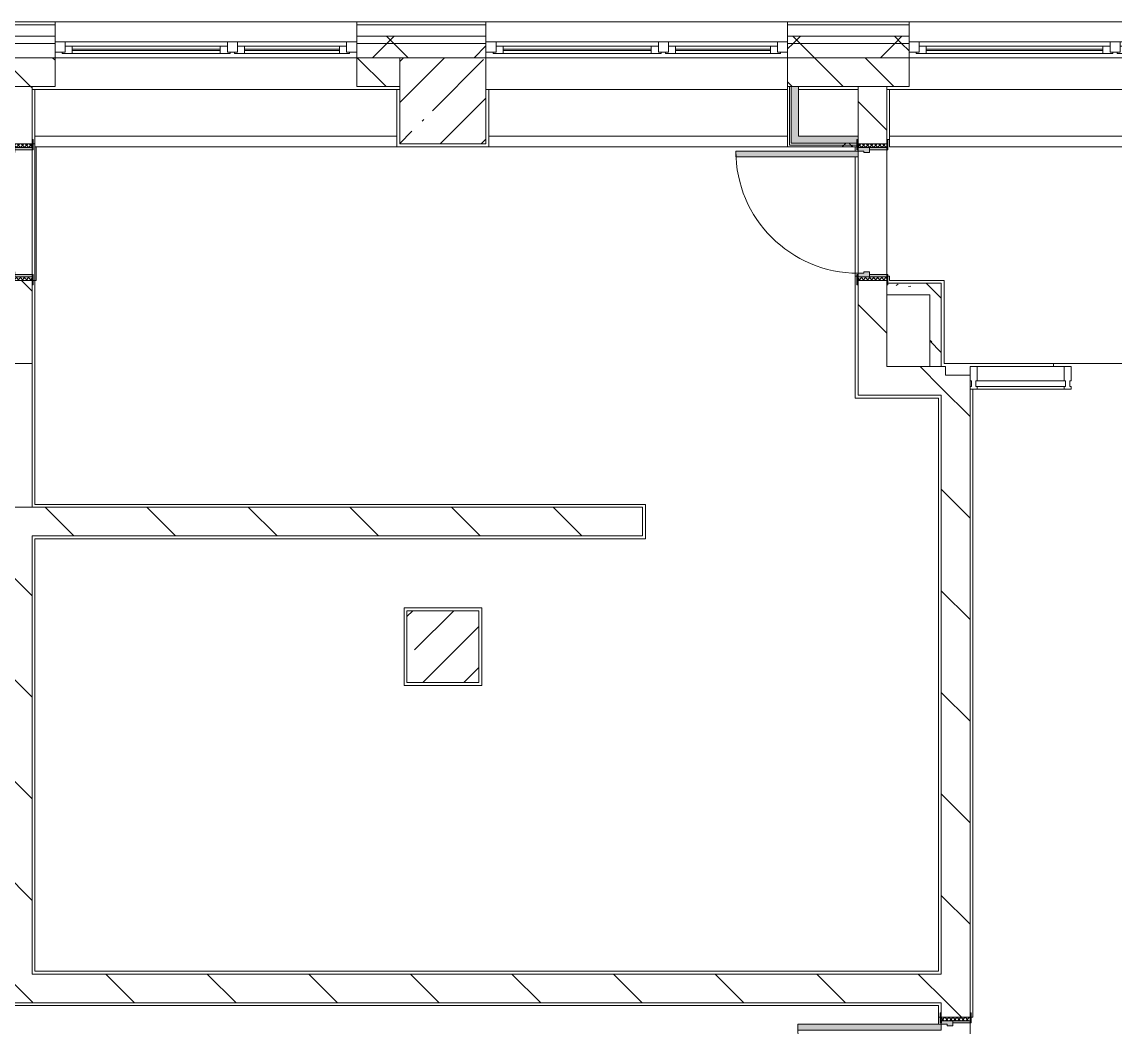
# Model space of a CAD drawing. Header units: millimetres. Extents: x 81425 to 274970, y -8553 to 29000.
# Drawn here: x 199489 to 207100, y 20350 to 27350 of the extents above; entities that cross this region are included whole.
import ezdxf

# ---------------------------------------------------------------- set-up
doc = ezdxf.new("R2010")
doc.units = ezdxf.units.MM
for name, color, linetype, lineweight, true_color in [('A-DOOR-5', 7, 'Continuous', 5, 0xe2e2e2), ('A-DOOR-6', 7, 'Continuous', 5, 0xaaaaaa), ('A-DOOR-FRAM-3', 7, 'Continuous', 5, 0xe2e2e2), ('A-DOOR-FRAM-4', 7, 'Continuous', 5, 0xaaaaaa), ('A-FLOR-2', 7, 'Continuous', 5, 0xaaaaaa), ('I-WALL-2', 7, 'Continuous', 9, 0xe7e7e7), ('I-WALL-5', 7, 'Continuous', 5, 0x787878)]:
    doc.layers.add(name, color=color, linetype=linetype, lineweight=lineweight, true_color=true_color)
for name, color, linetype, lineweight in [('A-GLAZ-3', 7, 'Continuous', 5), ('A-GLAZ-CWMG-2', 7, 'Continuous', 5), ('A-WALL', 7, 'Continuous', 9), ('A-WALL-7', 7, 'Continuous', 5), ('I-WALL-3', 7, 'Continuous', 5), ('S-COLS-1', 7, 'Continuous', 5)]:
    doc.layers.add(name, color=color, linetype=linetype, lineweight=lineweight)
pattern_1 = [(135, (147960.1, 0), (-353.5534, -353.5534), [])]
pattern_2 = [(135, (1826.41, 164.685), (-14.14214, -14.14214), []), (225, (1826.41, 164.685), (14.14214, -14.14214), [])]
pattern_3 = [(45, (-296.384, 164.685), (-14.1421, 14.1421), []), (135, (-296.384, 164.685), (-14.1421, -14.1421), [])]
pattern_4 = [(45, (147960.1, 0), (-353.5534, 353.5534), []), (135, (147960.1, 0), (-353.5534, -353.5534), [])]
pattern_5 = [(135, (147960.1, 0), (-377.1708, -377.1708), [533.4, -88.9, 17.78, -88.9]), (135, (147960.1, 376.94), (-377.1708, -377.1708), []), (50, (147960.1, 0), (637.6445, -55.7866), [66.675, -733.425]), (355, (147960.1, 0), (-123.3494, 668.699), [53.34, -586.74]), (100.451, (148013.2, -4.65), (514.299, 612.908), [56.665, -623.315]), (46.184, (147960.1, 177.8), (948.776, -147.15), [100.012, -1100.137]), (96.636, (148039.1, 165.5), (830.909, 865.997), [84.998, -934.973]), (351.184, (147960.1, 177.8), (830.918, 865.988), [80.01, -880.11]), (21, (148049, 133.35), (530.6506, -357.9283), [66.675, -733.425]), (326, (148049, 133.35), (216.308, 644.6585), [53.34, -586.74]), (71.451, (148093.2, 103.5), (746.9596, 286.7243), [56.665, -623.315]), (37.5, (147960.08, 0), (10.8105, 295.9426), [16.764, -562.864, 16.764, -578.866, -588.962]), (37.5, (147960.08, 0), (10.8105, 295.9426), [-1175.258, 16.764, -572.198]), (7.5, (147960.08, 0), (233.8692, 350.6318), [16.764, -322.834, 16.764, -549.529, -224.472]), (7.5, (147960.08, 0), (233.8692, 350.6318), [-905.891, 16.764, -207.708]), (327.5, (147761.83, 0), (474.5678, -20.0513), [16.764, -205.486, 16.764, -676.656, -920.115]), (327.5, (147761.83, 0), (474.5678, -20.0513), [-915.67, 16.764, -903.351]), (317.5, (147672.93, 0), (518.4522, 88.9934), [16.764, -272.161, 16.764, -443.738, -653.415]), (317.5, (147672.93, 0), (518.4522, 88.9934), [-749.427, 16.764, -636.651])]
pattern_6 = [(45, (147960.1, 0), (-530.33, 530.33), []), (135, (147960.1, 0), (-530.33, -530.33), [])]

# ---------------------------------------------------------------- blocks, each defined once
blk = doc.blocks.new('Прямоугольный импост - Импост структурный с накладкой - 160мм Темный-32302292-1_8_3_птичка')
at = {"layer": 'A-GLAZ-CWMG-2'}
for p, q in [((-50, 40), (-50, 140)), ((-50, 140), (0, 140)), ((0, 140), (0, 40)), ((-40, 40), (-50, 40)), ((-50, -17), (-50, 0)), ((-50, 0), (-40, 0)), ((-40, 0), (-40, 40)), ((-10, 40), (-10, 0)), ((0, 40), (-10, 40)), ((-10, 0), (0, 0)), ((0, 0), (0, -17)), ((0, -17), (-50, -17))]:
    blk.add_line(p, q, dxfattribs=at)
blk = doc.blocks.new('110_Дверь_СКБ_1Ст_Внутренняя1 - Д-11л 950х2100-32173567-1_8_3_птичка')
at = {"layer": 'A-DOOR-5'}
h = blk.add_hatch(color=256, dxfattribs=at)
h.paths.add_polyline_path([(-437.5, 20), (-402.5, 20), (-402.5, 60), (-412.5, 60), (-412.5, 100), (-437.5, 100)])
h.paths.add_polyline_path([(427.5, 44), (427.5, 20), (462.5, 20), (462.5, 100), (437.5, 100), (437.5, 60), (427.5, 60)])
at = {"layer": 'A-DOOR-6'}
h = blk.add_hatch(dxfattribs=at)
h.set_pattern_fill('FP_103', color=256, style=0, pattern_type=2)
h.set_pattern_definition(pattern_2)
h.paths.add_polyline_path([(462.5, -100), (487.5, -100), (487.5, 100), (462.5, 100), (462.5, -53.7)])
at = {"layer": 'A-DOOR-FRAM-3'}
for points in [[(397.5, 950), (397.5, 100), (437.5, 100), (437.5, 950)], [(-492.5, 100), (-422.5, 100), (-422.5, 108), (-492.5, 108)], [(447.5, 100), (517.5, 100), (517.5, 108), (447.5, 108)], [(-437.5, -100), (-422.5, -100), (-422.5, 20), (-437.5, 20), (-437.5, -53.7)], [(447.5, -53.7), (447.5, -100), (462.5, -100), (462.5, 20), (447.5, 20)], [(-492.5, -100), (-492.5, -108), (-422.5, -108), (-422.5, -100), (-482.5, -100)], [(447.5, -108), (517.5, -108), (517.5, -100), (447.5, -102.3)]]:
    blk.add_hatch(color=256, dxfattribs=at).paths.add_polyline_path(points)
at = {"layer": 'A-DOOR-FRAM-4'}
h = blk.add_hatch(dxfattribs=at)
h.set_pattern_fill('FP_104', color=256, style=0, pattern_type=2)
h.set_pattern_definition(pattern_3)
h.paths.add_polyline_path([(-462.5, 100), (-462.5, -100), (-437.5, -100), (-437.5, 100)])
at = {"layer": 'A-DOOR-6'}
for p, q in [((437.5, 950), (397.5, 950)), ((397.5, 950), (397.5, 100)), ((437.5, 100), (437.5, 950)), ((397.5, 100), (437.5, 100))]:
    blk.add_line(p, q, dxfattribs=at)
blk.add_arc((437.5, 100), 850, 90, 180, dxfattribs=at)
at = {"layer": 'A-DOOR-FRAM-4'}
for p, q in [((-422.5, 108), (-492.5, 108)), ((-492.5, 108), (-492.5, 100)), ((-492.5, 100), (-422.5, 100)), ((-437.5, 100), (-462.5, 100)), ((-462.5, 100), (-462.5, -100)), ((-412.5, 100), (-437.5, 100)), ((-437.5, 100), (-437.5, 20)), ((-437.5, -100), (-437.5, 100)), ((-422.5, 100), (-437.5, 100)), ((-437.5, 100), (-437.5, 99)), ((-437.5, 99), (-422.5, 99)), ((-422.5, 100), (-422.5, 108)), ((-422.5, 99), (-422.5, 100)), ((-412.5, 60), (-412.5, 100)), ((437.5, 100), (437.5, 60)), ((462.5, 100), (437.5, 100)), ((517.5, 108), (447.5, 108)), ((447.5, 108), (447.5, 100)), ((462.5, 100), (447.5, 100)), ((447.5, 100), (447.5, 99)), ((447.5, 100), (517.5, 100)), ((447.5, 99), (462.5, 99)), ((462.5, 20), (462.5, 100)), ((487.5, 100), (462.5, 100)), ((462.5, 100), (462.5, -100)), ((462.5, 99), (462.5, 100)), ((487.5, -100), (487.5, 100)), ((517.5, 100), (517.5, 108)), ((-437.5, 20), (-402.5, 20)), ((-422.5, 20), (-437.5, 20)), ((-437.5, 20), (-437.5, -100)), ((-422.5, -100), (-422.5, 20)), ((-402.5, 60), (-412.5, 60)), ((-402.5, 20), (-402.5, 60)), ((437.5, 60), (427.5, 60)), ((427.5, 60), (427.5, 20)), ((427.5, 20), (462.5, 20)), ((462.5, 20), (447.5, 20)), ((447.5, 20), (447.5, -100)), ((462.5, -100), (462.5, 20)), ((-422.5, -100), (-492.5, -100)), ((-492.5, -100), (-492.5, -108)), ((-492.5, -108), (-422.5, -108)), ((-462.5, -100), (-437.5, -100)), ((-437.5, -100), (-422.5, -100)), ((-422.5, -108), (-422.5, -100)), ((447.5, -100), (462.5, -100)), ((517.5, -100), (447.5, -100)), ((447.5, -100), (447.5, -108)), ((447.5, -108), (517.5, -108)), ((462.5, -100), (487.5, -100)), ((517.5, -108), (517.5, -100))]:
    blk.add_line(p, q, dxfattribs=at)
blk = doc.blocks.new('PNS_Панель прямоугольная - Нр_Стекло - 40мм-32305525-1_8_3_птичка')
at = {"layer": 'A-GLAZ-3'}
for p, q in [((-312.5, 0), (312.5, 0)), ((302.5, 0), (-302.5, 0)), ((-302.5, -40), (302.5, -40))]:
    blk.add_line(p, q, dxfattribs=at)
blk = doc.blocks.new('Прямоугольный импост - Импост структурный с накладкой - 160мм Темный-32302294-1_8_3_птичка')
at = {"layer": 'A-GLAZ-CWMG-2'}
for p, q in [((-25, 40), (-25, 140)), ((-25, 140), (25, 140)), ((25, 140), (25, 40)), ((-15, 40), (-25, 40)), ((-25, -17), (-25, 0)), ((-25, 0), (-15, 0)), ((-15, 0), (-15, 40)), ((15, 40), (15, 0)), ((25, 40), (15, 40)), ((15, 0), (25, 0)), ((25, 0), (25, -17)), ((25, -17), (-25, -17))]:
    blk.add_line(p, q, dxfattribs=at)
blk = doc.blocks.new('Прямоугольный импост - Импост структурный с накладкой - 160мм Темный-32305521-1_8_3_птичка')
at = {"layer": 'A-GLAZ-CWMG-2'}
for p, q in [((58180, 24950), (58785, 24950)), ((58180, 24793), (58785, 24793))]:
    blk.add_line(p, q, dxfattribs=at)
blk = doc.blocks.new('BSC_Колонна _Прямоугольная - 500х500-33455413-1_8_3_птичка')
at = {"layer": 'S-COLS-1'}
h = blk.add_hatch(dxfattribs=at)
h.set_pattern_fill('FP_142', color=256, style=0, pattern_type=2)
h.set_pattern_definition([(45, (-54460, -23000), (-285.123, 285.123), []), (45, (-54174.88, -23000), (-285.123, 285.123), [504.031, -100.806, 16.764, -84.042])])
h.paths.add_polyline_path([(-250, -250), (250, -250), (250, 250), (-250, 250), (-250, 51.1)])
for p, q in [((250, 250), (-250, 250)), ((-250, 250), (-250, -250)), ((250, -250), (250, 250)), ((-250, -250), (250, -250))]:
    blk.add_line(p, q, dxfattribs=at)
blk = doc.blocks.new('120_Окно_СКБ_2Ст - 120_Окно_СКБ_2Ст 2100х2400 _мал створка справа_-19092174-1_8_3_птичка')
at = {"layer": 'A-GLAZ-3'}
for p, q in [((-1050, -75), (-1050, -5)), ((-1050, -5), (-980, -5)), ((1050, -5), (-1050, -5)), ((-980, -75), (-1050, -75)), ((-1050, -75), (-1000, -75)), ((-980, -75), (-1000, -75)), ((-1000, -75), (-1000, -85)), ((-980, -5), (-980, -75)), ((150, -35), (-980, -35)), ((-980, -35), (-980, -75)), ((-930, -85), (-930, -35)), ((-930, -55), (100, -55)), ((100, -65), (-930, -65)), ((100, -85), (100, -35)), ((150, -75), (150, -5)), ((150, -5), (220, -5)), ((150, -75), (150, -35)), ((220, -75), (150, -75)), ((170, -75), (150, -75)), ((170, -75), (200, -75)), ((170, -85), (170, -75)), ((220, -75), (200, -75)), ((200, -75), (200, -85)), ((220, -5), (220, -75)), ((980, -35), (220, -35)), ((220, -35), (220, -75)), ((270, -85), (270, -35)), ((270, -55), (930, -55)), ((930, -65), (270, -65)), ((930, -85), (930, -35)), ((980, -75), (980, -5)), ((980, -5), (1050, -5)), ((980, -75), (980, -35)), ((1050, -75), (980, -75)), ((1000, -75), (980, -75)), ((1000, -75), (1050, -75)), ((1000, -85), (1000, -75)), ((1050, -5), (1050, -75)), ((-1000, -85), (170, -85)), ((170, -85), (-1000, -85)), ((200, -85), (1000, -85)), ((1000, -85), (200, -85))]:
    blk.add_line(p, q, dxfattribs=at)
blk = doc.blocks.new('120_Окно_СКБ_2Ст - 120_Окно_СКБ_2Ст 2300х2400 _мал створка справа_-19949978-1_8_3_птичка')
at = {"layer": 'A-GLAZ-3'}
for p, q in [((-1150, -75), (-1150, -5)), ((-1150, -5), (-1080, -5)), ((1150, -5), (-1150, -5)), ((-1080, -75), (-1150, -75)), ((-1150, -75), (-1100, -75)), ((-1080, -75), (-1100, -75)), ((-1100, -75), (-1100, -85)), ((-1080, -5), (-1080, -75)), ((250, -35), (-1080, -35)), ((-1080, -35), (-1080, -75)), ((-1030, -85), (-1030, -35)), ((-1030, -55), (200, -55)), ((200, -65), (-1030, -65)), ((200, -85), (200, -35)), ((250, -75), (250, -5)), ((250, -5), (320, -5)), ((250, -75), (250, -35)), ((320, -75), (250, -75)), ((270, -75), (250, -75)), ((270, -75), (300, -75)), ((270, -85), (270, -75)), ((320, -75), (300, -75)), ((300, -75), (300, -85)), ((320, -5), (320, -75)), ((1080, -35), (320, -35)), ((320, -35), (320, -75)), ((370, -85), (370, -35)), ((370, -55), (1030, -55)), ((1030, -65), (370, -65)), ((1030, -85), (1030, -35)), ((1080, -75), (1080, -5)), ((1080, -5), (1150, -5)), ((1080, -75), (1080, -35)), ((1150, -75), (1080, -75)), ((1100, -75), (1080, -75)), ((1100, -75), (1150, -75)), ((1100, -85), (1100, -75)), ((1150, -5), (1150, -75)), ((-1100, -85), (270, -85)), ((270, -85), (-1100, -85)), ((300, -85), (1100, -85)), ((1100, -85), (300, -85))]:
    blk.add_line(p, q, dxfattribs=at)
blk = doc.blocks.new('110_Дверь_СКБ_1Ст_Внутренняя1 - Д-26л 950х2100 EIW30-32941023-1_8_3_птичка')
at = {"layer": 'A-DOOR-5'}
h = blk.add_hatch(color=256, dxfattribs=at)
h.paths.add_polyline_path([(-437.5, 92.9), (-437.5, 20), (-402.5, 20), (-407.2, 60), (-412.5, 65.8), (-412.5, 100), (-437.5, 94.9), (-437.5, 94)])
h.paths.add_polyline_path([(427.5, 44), (427.5, 20), (462.5, 20), (462.5, 100), (437.5, 100), (437.5, 60), (427.5, 60)])
at = {"layer": 'A-DOOR-6'}
h = blk.add_hatch(dxfattribs=at)
h.set_pattern_fill('FP_103', color=256, style=0, pattern_type=2)
h.set_pattern_definition(pattern_2)
h.paths.add_polyline_path([(462.5, 100), (467.5, -100), (487.5, -100), (487.5, 100), (467.5, 100)])
at = {"layer": 'A-DOOR-FRAM-3'}
for points in [[(397.5, 100), (437.5, 100), (437.5, 950), (397.5, 950), (397.5, 120)], [(-492.5, 102.9), (-492.5, 100), (-422.5, 100), (-422.5, 108), (-492.5, 108)], [(447.5, 108), (447.5, 100), (517.5, 100), (517.5, 108), (462.5, 108)], [(-437.5, -100), (-422.5, -100), (-422.5, 20), (-437.5, 20)], [(447.5, -100), (462.5, -100), (462.5, 20), (447.5, 20)], [(-492.5, -100), (-492.5, -108), (-422.5, -108), (-422.5, -100), (-462.5, -100)], [(447.5, -100), (447.5, -108), (517.5, -108), (517.5, -100), (462.5, -100)]]:
    blk.add_hatch(color=256, dxfattribs=at).paths.add_polyline_path(points)
at = {"layer": 'A-DOOR-FRAM-4'}
h = blk.add_hatch(dxfattribs=at)
h.set_pattern_fill('FP_104', color=256, style=0, pattern_type=2)
h.set_pattern_definition(pattern_3)
h.paths.add_polyline_path([(-462.5, -100), (-437.5, -100), (-443.3, 100), (-462.5, 100)])
at = {"layer": 'A-DOOR-6'}
for p, q in [((437.5, 950), (397.5, 950)), ((397.5, 950), (397.5, 100)), ((437.5, 100), (437.5, 950)), ((397.5, 100), (437.5, 100))]:
    blk.add_line(p, q, dxfattribs=at)
blk.add_arc((437.5, 100), 850, 90, 180, dxfattribs=at)
at = {"layer": 'A-DOOR-FRAM-4'}
for p, q in [((-422.5, 108), (-492.5, 108)), ((-492.5, 108), (-492.5, 100)), ((-492.5, 100), (-422.5, 100)), ((-437.5, 100), (-462.5, 100)), ((-462.5, 100), (-462.5, -100)), ((-412.5, 100), (-437.5, 100)), ((-437.5, 100), (-437.5, 20)), ((-437.5, -100), (-437.5, 100)), ((-422.5, 100), (-437.5, 100)), ((-437.5, 100), (-437.5, 99)), ((-437.5, 99), (-422.5, 99)), ((-422.5, 100), (-422.5, 108)), ((-422.5, 99), (-422.5, 100)), ((-412.5, 60), (-412.5, 100)), ((437.5, 100), (437.5, 60)), ((462.5, 100), (437.5, 100)), ((517.5, 108), (447.5, 108)), ((447.5, 108), (447.5, 100)), ((462.5, 100), (447.5, 100)), ((447.5, 100), (447.5, 99)), ((447.5, 100), (517.5, 100)), ((447.5, 99), (462.5, 99)), ((462.5, 20), (462.5, 100)), ((487.5, 100), (462.5, 100)), ((462.5, 100), (462.5, -100)), ((462.5, 99), (462.5, 100)), ((487.5, -100), (487.5, 100)), ((517.5, 100), (517.5, 108)), ((-437.5, 20), (-402.5, 20)), ((-422.5, 20), (-437.5, 20)), ((-437.5, 20), (-437.5, -100)), ((-422.5, -100), (-422.5, 20)), ((-402.5, 60), (-412.5, 60)), ((-402.5, 20), (-402.5, 60)), ((437.5, 60), (427.5, 60)), ((427.5, 60), (427.5, 20)), ((427.5, 20), (462.5, 20)), ((462.5, 20), (447.5, 20)), ((447.5, 20), (447.5, -100)), ((462.5, -100), (462.5, 20)), ((-422.5, -100), (-492.5, -100)), ((-492.5, -100), (-492.5, -108)), ((-492.5, -108), (-422.5, -108)), ((-462.5, -100), (-437.5, -100)), ((-437.5, -100), (-422.5, -100)), ((-422.5, -108), (-422.5, -100)), ((447.5, -100), (462.5, -100)), ((517.5, -100), (447.5, -100)), ((447.5, -100), (447.5, -108)), ((447.5, -108), (517.5, -108)), ((462.5, -100), (487.5, -100)), ((517.5, -108), (517.5, -100))]:
    blk.add_line(p, q, dxfattribs=at)
blk = doc.blocks.new('110_Дверь_СКБ_1Ст_Внутренняя1 - Д-12 EIW 1100x2100h_кладовые _все__ коридор _между помещениями блока столовой__ моечные _все_-32936079-1_8_3_птичка')
at = {"layer": 'A-DOOR-5'}
h = blk.add_hatch(color=256, dxfattribs=at)
h.paths.add_polyline_path([(-512.5, 20), (-477.5, 20), (-477.5, 60), (-487.5, 60), (-487.5, 100), (-512.5, 100)])
h.paths.add_polyline_path([(502.5, 44), (502.5, 20), (537.5, 20), (537.5, 100), (512.5, 100), (512.5, 60), (502.5, 60)])
at = {"layer": 'A-DOOR-6'}
h = blk.add_hatch(dxfattribs=at)
h.set_pattern_fill('FP_121', color=256, style=0, pattern_type=2)
h.set_pattern_definition([(135, (1751.41, 164.685), (-14.14214, -14.14214), []), (225, (1751.41, 164.685), (14.14214, -14.14214), [])])
h.paths.add_polyline_path([(537.5, -100), (562.5, -100), (562.5, 100), (537.5, 100)])
at = {"layer": 'A-DOOR-FRAM-3'}
for points in [[(472.5, 120), (472.5, 100), (512.5, 100), (512.5, 1100), (472.5, 1100), (472.5, 178.7)], [(-567.5, 100), (-497.5, 100), (-497.5, 108), (-567.5, 108)], [(522.5, 100), (592.5, 100), (592.5, 108), (522.5, 108)], [(-512.5, -100), (-497.5, -100), (-497.5, 20), (-512.5, 20)], [(522.5, -100), (537.5, -100), (537.5, 20), (522.5, 20)], [(-567.5, -108), (-497.5, -108), (-497.5, -100), (-567.5, -100)], [(522.5, -108), (592.5, -108), (592.5, -100), (522.5, -100)]]:
    blk.add_hatch(color=256, dxfattribs=at).paths.add_polyline_path(points)
at = {"layer": 'A-DOOR-FRAM-4'}
h = blk.add_hatch(dxfattribs=at)
h.set_pattern_fill('FP_122', color=256, style=0, pattern_type=2)
h.set_pattern_definition([(45, (-371.384, 164.685), (-14.1421, 14.1421), []), (135, (-371.384, 164.685), (-14.1421, -14.1421), [])])
h.paths.add_polyline_path([(-537.5, -100), (-512.5, -100), (-512.5, 100), (-537.5, 100)])
at = {"layer": 'A-DOOR-6'}
for p, q in [((512.5, 1100), (472.5, 1100)), ((472.5, 1100), (472.5, 100)), ((512.5, 100), (512.5, 1100)), ((472.5, 100), (512.5, 100))]:
    blk.add_line(p, q, dxfattribs=at)
blk.add_arc((512.5, 100), 1000, 90, 180, dxfattribs=at)
at = {"layer": 'A-DOOR-FRAM-4'}
for p, q in [((-497.5, 108), (-567.5, 108)), ((-567.5, 108), (-567.5, 100)), ((-567.5, 100), (-497.5, 100)), ((-512.5, 100), (-537.5, 100)), ((-537.5, 100), (-537.5, -100)), ((-487.5, 100), (-512.5, 100)), ((-512.5, 100), (-512.5, 20)), ((-512.5, -100), (-512.5, 100)), ((-497.5, 100), (-512.5, 100)), ((-512.5, 100), (-512.5, 99)), ((-512.5, 99), (-497.5, 99)), ((-497.5, 100), (-497.5, 108)), ((-497.5, 99), (-497.5, 100)), ((-487.5, 60), (-487.5, 100)), ((512.5, 100), (512.5, 60)), ((537.5, 100), (512.5, 100)), ((592.5, 108), (522.5, 108)), ((522.5, 108), (522.5, 100)), ((537.5, 100), (522.5, 100)), ((522.5, 100), (522.5, 99)), ((522.5, 100), (592.5, 100)), ((522.5, 99), (537.5, 99)), ((537.5, 20), (537.5, 100)), ((562.5, 100), (537.5, 100)), ((537.5, 100), (537.5, -100)), ((537.5, 99), (537.5, 100)), ((562.5, -100), (562.5, 100)), ((592.5, 100), (592.5, 108)), ((-512.5, 20), (-477.5, 20)), ((-497.5, 20), (-512.5, 20)), ((-512.5, 20), (-512.5, -100)), ((-497.5, -100), (-497.5, 20)), ((-477.5, 60), (-487.5, 60)), ((-477.5, 20), (-477.5, 60)), ((512.5, 60), (502.5, 60)), ((502.5, 60), (502.5, 20)), ((502.5, 20), (537.5, 20)), ((537.5, 20), (522.5, 20)), ((522.5, 20), (522.5, -100)), ((537.5, -100), (537.5, 20)), ((-497.5, -100), (-567.5, -100)), ((-567.5, -100), (-567.5, -108)), ((-567.5, -108), (-497.5, -108)), ((-537.5, -100), (-512.5, -100)), ((-512.5, -100), (-497.5, -100)), ((-497.5, -108), (-497.5, -100)), ((522.5, -100), (537.5, -100)), ((592.5, -100), (522.5, -100)), ((522.5, -100), (522.5, -108)), ((522.5, -108), (592.5, -108)), ((537.5, -100), (562.5, -100)), ((592.5, -108), (592.5, -100))]:
    blk.add_line(p, q, dxfattribs=at)
blk = doc.blocks.new('DOR_Проход в стене_Прямоугольный - 1000x1500-23441848-1_8_3_птичка')
at = {"layer": 'A-DOOR-6'}
for p, q in [((500, 100), (-500, 100)), ((500, -100), (-500, -100))]:
    blk.add_line(p, q, dxfattribs=at)
blk = doc.blocks.new('Зашивка приборов отопления7 - Зашивка приборов отопления-33277170-1_8_3_птичка')
at = {"layer": 'A-WALL-7'}
for p, q in [((51619.5, 26880), (51619.5, 26555)), ((54140, 26880), (51619.5, 26880)), ((54140, 26555), (54140, 26880)), ((51619.5, 26555), (54140, 26555)), ((54140, 26555), (51619.5, 26555)), ((51619.5, 26555), (51619.5, 26480)), ((54140, 26480), (54140, 26555)), ((51619.5, 26480), (54140, 26480))]:
    blk.add_line(p, q, dxfattribs=at)
blk = doc.blocks.new('Зашивка приборов отопления8 - Зашивка приборов отопления-33277697-1_8_3_птичка')
at = {"layer": 'A-WALL-7'}
for p, q in [((52060.5, 26880), (52060.5, 26555)), ((54140, 26880), (52060.5, 26880)), ((54140, 26555), (52060.2, 26555)), ((52060.2, 26555), (52060.2, 26480)), ((52060.5, 26555), (54140, 26555)), ((52060.2, 26480), (54140, 26480))]:
    blk.add_line(p, q, dxfattribs=at)
blk = doc.blocks.new('Зашивка приборов отопления9 - Зашивка приборов отопления-33277916-1_8_3_птичка')
at = {"layer": 'A-WALL-7'}
for p, q in [((51570, 26880), (51570, 26555)), ((54140, 26880), (51570, 26880)), ((54140, 26555), (54140, 26880)), ((51570, 26555), (54140, 26555)), ((54140, 26555), (51570, 26555)), ((51570, 26555), (51570, 26480)), ((54140, 26480), (54140, 26555)), ((51570, 26480), (54140, 26480))]:
    blk.add_line(p, q, dxfattribs=at)

msp = doc.modelspace()

# ---------------------------------------------------------------- hatches: boundary and pattern name
at = {"layer": 'A-WALL-7'}
h = msp.add_hatch(dxfattribs=at)
h.set_pattern_fill('FP_83', color=256, style=0, pattern_type=2)
h.set_pattern_definition(pattern_4)
h.paths.add_polyline_path([(231385.2, 27200), (232930.1, 27200), (232930.1, 27250), (228310.1, 27250), (228310.1, 27200), (231185.2, 27200)])
h.paths.add_polyline_path([(218770.1, 27200), (218770.1, 27250), (216170.1, 27250), (216170.1, 27200), (218270.1, 27200)])
h.paths.add_polyline_path([(214720.1, 27200), (215070.1, 27200), (215070.1, 27250), (214120.1, 27250), (214120.1, 27200)])
h.paths.add_polyline_path([(220870.1, 27200), (222210.1, 27200), (222210.1, 27250), (220870.1, 27250), (220870.1, 27210)])
h.paths.add_polyline_path([(225210.1, 27200), (225210.1, 27250), (224310.1, 27250), (224310.1, 27200), (224710.1, 27200)])
h.paths.add_polyline_path([(205665.1, 27200), (205665.1, 27250), (204820.1, 27250), (204820.1, 27200)])
h.paths.add_polyline_path([(208252.2, 27200), (209020.1, 27200), (209020.1, 27250), (207965.1, 27250), (207965.1, 27200)])
h.paths.add_polyline_path([(196720.1, 27200), (196720.1, 27250), (195620.1, 27250), (195620.1, 27200), (196120.1, 27200)])
h.paths.add_polyline_path([(202720.1, 27200), (202720.1, 27250), (201820.1, 27250), (201820.1, 27200), (202675.3, 27200)])
h.paths.add_polyline_path([(199720.1, 27200), (199720.1, 27250), (198820.1, 27250), (198820.1, 27200)])
h.paths.add_polyline_path([(192520.1, 27200), (192520.1, 27250), (190120.1, 27250), (190120.1, 27200), (191521.6, 27200)])
h = msp.add_hatch(dxfattribs=at)
h.set_pattern_fill('FP_83', color=256, style=0, pattern_type=2)
h.set_pattern_definition(pattern_4)
h.paths.add_polyline_path([(190720.1, 27100), (192520.1, 27100), (192520.1, 27200), (190120.1, 27200), (190120.1, 27100)])
h.paths.add_polyline_path([(208720.1, 27100), (209020.1, 27100), (209020.1, 27200), (207965.1, 27200), (207965.1, 27100), (208252.2, 27100)])
h.paths.add_polyline_path([(232060.1, 27100), (232930.1, 27100), (232925.5, 27200), (228310.1, 27198.1), (228310.1, 27100), (231385.2, 27100)])
h.paths.add_polyline_path([(199360.1, 27100), (199720.1, 27100), (199720.1, 27200), (198820.1, 27200), (198820.1, 27100)])
h.paths.add_polyline_path([(201820.1, 27100), (202720.1, 27100), (202720.1, 27200), (201820.1, 27200), (201820.1, 27140)])
h.paths.add_polyline_path([(195820.1, 27100), (196720.1, 27100), (196720.1, 27200), (195620.1, 27200), (195620.1, 27100)])
h.paths.add_polyline_path([(215038.1, 27100), (215038.1, 27102), (215038.1, 27110), (215070.1, 27110), (215070.1, 27200), (214120.1, 27200), (214120.1, 27100), (215020.1, 27100)])
h.paths.add_polyline_path([(205665.1, 27100), (205665.1, 27200), (204820.1, 27200), (204820.1, 27100), (205310.1, 27100)])
h.paths.add_polyline_path([(224710.1, 27100), (225210.1, 27100), (225210.1, 27200), (224310.1, 27200), (224310.1, 27100)])
h.paths.add_polyline_path([(216202.1, 27100), (218770.1, 27100), (218770.1, 27200), (216170.1, 27200), (216170.1, 27110), (216202.1, 27110), (216202.1, 27102), (216170.1, 27100)])
h.paths.add_polyline_path([(221500.1, 27100), (222210.1, 27100), (222210.1, 27200), (220870.1, 27200), (220870.1, 27100)])
h = msp.add_hatch(dxfattribs=at)
h.set_pattern_fill('FP_94', color=256, style=0, pattern_type=2)
h.set_pattern_definition([(135, (147960.08, 0), (-176.7767, -176.7767), [])])
h.paths.add_polyline_path([(205310.1, 26900), (205665.1, 26900), (205665.1, 27100), (204820.1, 27100), (204820.1, 26900)])
h.paths.add_polyline_path([(190720.1, 26900), (192520.1, 26900), (192520.1, 27100), (190720.1, 27100), (190720.1, 27061.4)])
h.paths.add_polyline_path([(198957.4, 26900), (199720.1, 26900), (199720.1, 27100), (198820.1, 27100), (198820.1, 26900)])
h.paths.add_polyline_path([(201820.1, 26900), (202120.1, 26900), (202120.1, 27100), (201820.1, 27100), (201820.1, 26969.4)])
h.paths.add_polyline_path([(228610.1, 26900), (228610.1, 27100), (228310.1, 27100), (228310.1, 26900)])
h.paths.add_polyline_path([(208720.1, 26900), (209020.1, 26900), (209020.1, 27100), (208720.1, 27100), (208720.1, 26953.9)])
h.paths.add_polyline_path([(224710.1, 26900), (224710.1, 27100), (224310.1, 27100), (224310.1, 26900), (224388.3, 26900)])
h.paths.add_polyline_path([(215020.1, 26900), (215020.1, 27100), (214720.1, 27100), (214720.1, 26900)])
h.paths.add_polyline_path([(207965.1, 26900), (208120.1, 26900), (208120.1, 27100), (207965.1, 27100), (207965.1, 26936.5)])
h.paths.add_polyline_path([(216166.1, 26900), (218270.1, 26900), (218270.1, 27100), (216166.1, 27100), (216166.1, 27091.3)])
h.paths.add_polyline_path([(222210.1, 26900), (222210.1, 27100), (222000.1, 27100), (222000.1, 26900)])
h.paths.add_polyline_path([(221500.1, 26900), (221500.1, 27100), (220870.1, 27100), (220870.1, 26900)])
h.paths.add_polyline_path([(195620.1, 26900), (196120.1, 26900), (196120.1, 27100), (195620.1, 27100), (195620.1, 27079.6)])
at = {"layer": 'I-WALL-2'}
for points in [[(204845.1, 26505), (204895.1, 26505), (204895.1, 26900), (204845.1, 26896.6), (204845.1, 26516.4)], [(204895.1, 26505), (205302.1, 26505), (205302.1, 26530), (205310.1, 26530), (205310.1, 26555), (204895.1, 26555), (204895.1, 26516.4)]]:
    msp.add_hatch(color=256, dxfattribs=at).paths.add_polyline_path(points)
at = {"layer": 'I-WALL-3'}
h = msp.add_hatch(dxfattribs=at)
h.set_pattern_fill('FP_93', color=256, style=0, pattern_type=2)
h.set_pattern_definition(pattern_1)
h.paths.add_polyline_path([(199360.1, 20520), (199560.1, 20520), (199560.1, 23970), (199360.1, 23970), (199360.1, 20521.7)])
h.paths.add_polyline_path([(199560.1, 24970), (199560.1, 25550), (199360.1, 25550), (199360.1, 24970)])
h.paths.add_polyline_path([(199560.1, 26500), (199560.1, 26900), (199360.1, 26895.5), (199360.1, 26500), (199452.9, 26500)])
h = msp.add_hatch(dxfattribs=at)
h.set_pattern_fill('FP_93', color=256, style=0, pattern_type=2)
h.set_pattern_definition(pattern_1)
h.paths.add_polyline_path([(205319.9, 24750), (205510.1, 24750), (205510.1, 25550), (205310.1, 25550), (205310.1, 24750)])
h.paths.add_polyline_path([(205510.1, 26500), (205510.1, 26900), (205310.1, 26900), (205310.1, 26500), (205463.8, 26500)])
h = msp.add_hatch(dxfattribs=at)
h.set_pattern_fill('FP_199', color=256, style=0, pattern_type=2)
h.set_pattern_definition(pattern_6)
h.paths.add_polyline_path([(204832.6, 26480), (205302.1, 26480), (205302.1, 26492.5), (204832.6, 26489.4)])
h = msp.add_hatch(dxfattribs=at)
h.set_pattern_fill('FP_199', color=256, style=0, pattern_type=2)
h.set_pattern_definition(pattern_6)
h.paths.add_polyline_path([(205290.1, 26492.5), (205302.1, 26492.7), (205302.1, 26505), (204845.1, 26505), (204845.1, 26492.5), (204895.1, 26492.5)])
h = msp.add_hatch(dxfattribs=at)
h.set_pattern_fill('FP_93', color=256, style=0, pattern_type=2)
h.set_pattern_definition(pattern_1)
h.paths.add_polyline_path([(205890.1, 24750), (205890.1, 24890), (205920.1, 24890), (205920.1, 24950), (205510.1, 24950), (205510.1, 24750), (205870.1, 24750)])
h = msp.add_hatch(dxfattribs=at)
h.set_pattern_fill('FP_93', color=256, style=0, pattern_type=2)
h.set_pattern_definition(pattern_1)
h.paths.add_polyline_path([(206090.1, 20720), (206090.1, 24890), (205890.1, 24890), (205890.1, 20720)])
h = msp.add_hatch(dxfattribs=at)
h.set_pattern_fill('FP_93', color=256, style=0, pattern_type=2)
h.set_pattern_definition(pattern_1)
h.paths.add_polyline_path([(202690.1, 23770), (203810.1, 23770), (203810.1, 23970), (199560.1, 23970), (199560.1, 23770), (202150.1, 23770)])
h = msp.add_hatch(dxfattribs=at)
h.set_pattern_fill('FP_93', color=256, style=0, pattern_type=2)
h.set_pattern_definition(pattern_1)
h.paths.add_polyline_path([(205870.1, 20520), (206090.1, 20520), (206090.1, 20720), (199560.1, 20720), (199560.1, 20520), (205290.1, 20520)])
h = msp.add_hatch(dxfattribs=at)
h.set_pattern_fill('FP_93', color=256, style=0, pattern_type=2)
h.set_pattern_definition(pattern_1)
h.paths.add_polyline_path([(206090.1, 18600), (206090.1, 19320), (205890.1, 19320), (205890.1, 18600)])
h.paths.add_polyline_path([(206090.1, 20420), (206090.1, 20520), (205890.1, 20520), (205890.1, 20420)])
at = {"layer": 'I-WALL-5'}
h = msp.add_hatch(dxfattribs=at)
h.set_pattern_fill('FP_92', color=256, style=0, pattern_type=2)
h.set_pattern_definition(pattern_5)
h.paths.add_polyline_path([(205510.1, 25450), (205810.1, 25450), (205810.1, 25530), (205518.1, 25530), (205518.1, 25520), (205510.1, 25520)])
h = msp.add_hatch(dxfattribs=at)
h.set_pattern_fill('FP_92', color=256, style=0, pattern_type=2)
h.set_pattern_definition(pattern_5)
h.paths.add_polyline_path([(205890.1, 24950), (205890.1, 25530), (205810.1, 25530), (205810.1, 24950)])
at = {"layer": 'S-COLS-1'}
h = msp.add_hatch(dxfattribs=at)
h.set_pattern_fill('FP_63', color=256, style=0, pattern_type=2)
h.set_pattern_definition([(45, (147960.08, 0), (-285.123, 285.123), []), (45, (148245.2, 0), (-285.123, 285.123), [504.031, -100.806, 16.764, -84.042])])
h.paths.add_polyline_path([(202720.1, 26500), (202720.1, 27100), (202120.1, 27100), (202120.1, 26500)])

# ---------------------------------------------------------------- linework, layer by layer
at = {"layer": 'A-FLOR-2'}
for p, q in [((202740.1, 26860), (202740.1, 26480)), ((199579.6, 26500), (199568.1, 26500)), ((205530.1, 26530), (205518.1, 26530)), ((199580.1, 26480), (199580.1, 23990)), ((199588.1, 25550), (199588.1, 26480)), ((202740.1, 26480), (202100.1, 26480)), ((205290.1, 26450), (205290.1, 26480)), ((205290.1, 26410), (205290.1, 24730)), ((205290.1, 25580), (205302.1, 25580)), ((205518.1, 25580), (205530.1, 25580)), ((205530.1, 25580), (205530.1, 25550)), ((199568.1, 25550), (199588.1, 25550)), ((205530.1, 25550), (205910.1, 25550)), ((205910.1, 25550), (205910.1, 24970)), ((205910.1, 24970), (214740.1, 24970)), ((206670.1, 24970), (206670.1, 24950)), ((206110.1, 24791.7), (206110.1, 20420)), ((205870.1, 24730), (205290.1, 24730)), ((205870.1, 20740), (205870.1, 24730)), ((199580.1, 23990), (203830.1, 23990)), ((203830.1, 23990), (203830.1, 23750)), ((203830.1, 23750), (199580.1, 23750)), ((199580.1, 23750), (199580.1, 20740)), ((202150.1, 22730), (202150.1, 23270)), ((202150.1, 23270), (202690.1, 23270)), ((202690.1, 23270), (202690.1, 22730)), ((202690.1, 22730), (202150.1, 22730)), ((199580.1, 20740), (205870.1, 20740)), ((205870.1, 20500), (199340.1, 20500)), ((205870.1, 20500), (205870.1, 20370)), ((205882.1, 20420), (205870.1, 20420)), ((206110.1, 20420), (206098.1, 20420))]:
    msp.add_line(p, q, dxfattribs=at)
at = {"layer": 'A-WALL'}
for p, q in [((199720.1, 27330), (198820.1, 27330)), ((202720.1, 27330), (201820.1, 27330)), ((205665.1, 27330), (204820.1, 27330)), ((199720.1, 27250), (198820.1, 27250)), ((202720.1, 27250), (201820.1, 27250)), ((205665.1, 27250), (204820.1, 27250)), ((199720.1, 27200), (198820.1, 27200)), ((202720.1, 27200), (201820.1, 27200)), ((205665.1, 27200), (204820.1, 27200)), ((199720.1, 27100), (198820.1, 27100)), ((198820.1, 27100), (199720.1, 27100)), ((202120.1, 27100), (201820.1, 27100)), ((201820.1, 27100), (202120.1, 27100)), ((205665.1, 27100), (204820.1, 27100)), ((204820.1, 27100), (205665.1, 27100)), ((199560.1, 26900), (199360.1, 26900)), ((204832.6, 26492.5), (204832.6, 26900)), ((204845.1, 26505), (204845.1, 26900)), ((205510.1, 26900), (205310.1, 26900)), ((205302.1, 26492.5), (204832.6, 26492.5)), ((205302.1, 26505), (204845.1, 26505)), ((205510.1, 25520), (205510.1, 25450)), ((205810.1, 24950), (205890.1, 24950))]:
    msp.add_line(p, q, dxfattribs=at)
at = {"layer": 'A-WALL-7'}
for p, q in [((190120.1, 27350), (215070.1, 27350)), ((199720.1, 27100), (199720.1, 27350)), ((201820.1, 27350), (201820.1, 27100)), ((202720.1, 27100), (202720.1, 27350)), ((204820.1, 27350), (204820.1, 27100)), ((205665.1, 27100), (205665.1, 27350)), ((199720.1, 26900), (199720.1, 27100)), ((201820.1, 27100), (199720.1, 27100)), ((201820.1, 27100), (201820.1, 26900)), ((202120.1, 26900), (202120.1, 27100)), ((204820.1, 27100), (202120.1, 27100)), ((204820.1, 27100), (204820.1, 26900)), ((205665.1, 26900), (205665.1, 27100)), ((207965.1, 27100), (205665.1, 27100)), ((199560.1, 26900), (199720.1, 26900)), ((201820.1, 26900), (202120.1, 26900)), ((204895.1, 26900), (205310.1, 26900)), ((205510.1, 26900), (205665.1, 26900))]:
    msp.add_line(p, q, dxfattribs=at)
at = {"layer": 'I-WALL-3'}
for p, q in [((199720.1, 27100), (201820.1, 27100)), ((202720.1, 27100), (204820.1, 27100)), ((205665.1, 27100), (207965.1, 27100)), ((199560.1, 26530), (199560.1, 26900)), ((202120.1, 26880), (199560.1, 26880)), ((204820.7, 26880), (202720.1, 26880)), ((204820.1, 26900), (204820.1, 26480)), ((204895.1, 26900), (204820.1, 26900)), ((204895.1, 26555), (204895.1, 26900)), ((205310.1, 26880), (204895.1, 26880)), ((205310.1, 26530), (205310.1, 26900)), ((205510.1, 26530), (205510.1, 26900)), ((208120.1, 26880), (205510.1, 26880)), ((205310.1, 26555), (204895.1, 26555)), ((199560.1, 26460), (199560.1, 25590)), ((204820.1, 26480), (205302.1, 26480)), ((205510.1, 26460), (205510.1, 25590)), ((205310.1, 25600), (205310.1, 26410)), ((199560.1, 25520), (199560.1, 23970)), ((205310.1, 25520), (205310.1, 24750)), ((205890.1, 25530), (205518.1, 25530)), ((205890.1, 24950), (205890.1, 25530)), ((205510.1, 25450), (205810.1, 25450)), ((205510.1, 24950), (205510.1, 25450)), ((205810.1, 25450), (205810.1, 24950)), ((199360.1, 24970), (199560.1, 24970)), ((205810.1, 24950), (205510.1, 24950)), ((205920.1, 24950), (205890.1, 24950)), ((205920.1, 24890), (205920.1, 24950)), ((206090.1, 24890), (205920.1, 24890)), ((206090.1, 20450), (206090.1, 24890)), ((205310.1, 24750), (205890.1, 24750)), ((205890.1, 24750), (205890.1, 20720)), ((203810.1, 23970), (199360.1, 23970)), ((203810.1, 23770), (203810.1, 23970)), ((199560.1, 20720), (199560.1, 23770)), ((199560.1, 23770), (203810.1, 23770)), ((205890.1, 20720), (199560.1, 20720)), ((199360.1, 20520), (205890.1, 20520)), ((205890.1, 20520), (205890.1, 20450)), ((206090.1, 20380), (206090.1, 19360))]:
    msp.add_line(p, q, dxfattribs=at)
at = {"layer": 'S-COLS-1'}
for p, q in [((202720.1, 27100), (202120.1, 27100)), ((202120.1, 27100), (202120.1, 26900)), ((202720.1, 26500), (202720.1, 27100)), ((202120.1, 26900), (202120.1, 26500)), ((202120.1, 26500), (202720.1, 26500))]:
    msp.add_line(p, q, dxfattribs=at)

# ---------------------------------------------------------------- block references
at = {"layer": 'A-DOOR-6'}
for name, p, rotation in [('110_Дверь_СКБ_1Ст_Внутренняя1 - Д-26л 950х2100 EIW30-32941023-1_8_3_птичка', (199460.1, 26012.5), 89.9999999999999), ('110_Дверь_СКБ_1Ст_Внутренняя1 - Д-11л 950х2100-32173567-1_8_3_птичка', (205410.1, 26012.5), 89.99999999999991), ('DOR_Проход в стене_Прямоугольный - 1000x1500-23441848-1_8_3_птичка', (199460.1, 24470), 89.9999999999999), ('110_Дверь_СКБ_1Ст_Внутренняя1 - Д-12 EIW 1100x2100h_кладовые _все__ коридор _между помещениями блока столовой__ моечные _все_-32936079-1_8_3_птичка', (205990.1, 19857.5), 89.99999999999991)]:
    msp.add_blockref(name, p, dxfattribs=dict(at, rotation=rotation))
at = {"layer": 'A-GLAZ-3'}
for name, p in [('120_Окно_СКБ_2Ст - 120_Окно_СКБ_2Ст 2100х2400 _мал створка справа_-19092174-1_8_3_птичка', (200770.1, 27215)), ('120_Окно_СКБ_2Ст - 120_Окно_СКБ_2Ст 2100х2400 _мал створка справа_-19092174-1_8_3_птичка', (203770.1, 27215)), ('120_Окно_СКБ_2Ст - 120_Окно_СКБ_2Ст 2300х2400 _мал створка справа_-19949978-1_8_3_птичка', (206815.1, 27215))]:
    msp.add_blockref(name, p, dxfattribs=at)
at = {"layer": 'A-GLAZ-3', "rotation": 180}
msp.add_blockref('PNS_Панель прямоугольная - Нр_Стекло - 40мм-32305525-1_8_3_птичка', (206442.6, 24810), dxfattribs=at)
at = {"layer": 'A-GLAZ-CWMG-2', "extrusion": (0, 0, -1)}
for name, p in [('Прямоугольный импост - Импост структурный с накладкой - 160мм Темный-32302292-1_8_3_птичка', (-206090.1, 24810)), ('Прямоугольный импост - Импост структурный с накладкой - 160мм Темный-32302294-1_8_3_птичка', (-206770.1, 24810))]:
    msp.add_blockref(name, p, dxfattribs=at)
at = {"layer": 'A-GLAZ-CWMG-2'}
msp.add_blockref('Прямоугольный импост - Импост структурный с накладкой - 160мм Темный-32305521-1_8_3_птичка', (147960.1, 0), dxfattribs=at)
at = {"layer": 'A-WALL-7'}
for name, p in [('Зашивка приборов отопления7 - Зашивка приборов отопления-33277170-1_8_3_птичка', (147960.1, 0)), ('Зашивка приборов отопления8 - Зашивка приборов отопления-33277697-1_8_3_птичка', (150680.1, 0)), ('Зашивка приборов отопления9 - Зашивка приборов отопления-33277916-1_8_3_птичка', (153960.1, 0))]:
    msp.add_blockref(name, p, dxfattribs=at)
at = {"layer": 'S-COLS-1'}
msp.add_blockref('BSC_Колонна _Прямоугольная - 500х500-33455413-1_8_3_птичка', (202420.1, 23000), dxfattribs=at)

doc.saveas('drawing.dxf')
